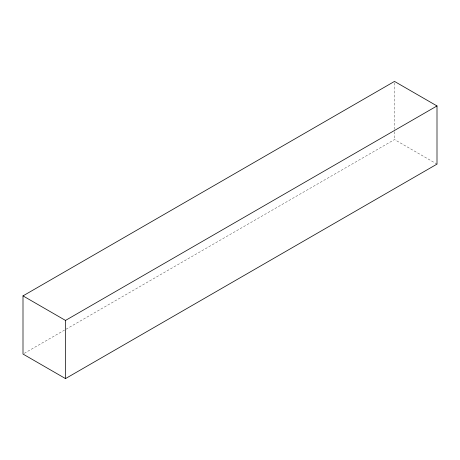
<?xml version="1.0" encoding="UTF-8"?>
<svg xmlns="http://www.w3.org/2000/svg" width="460" height="460" viewBox="0 0 460 460"><rect width="100%" height="100%" fill="white"/><g stroke="black" fill="none" stroke-linecap="round" stroke-linejoin="round"><path stroke-width="0.34" stroke-dasharray="2.3 1.72" d="M24.242 353.337L394.496 139.57L437 164.111M394.496 82.84L394.496 130.956M394.496 131.675L394.496 139.57"/><path stroke-width="0.69" d="M23 295.889L394.496 81.409L437 105.944L437 164.111L65.504 378.591L23 354.056L23 295.889L65.504 320.43L437 105.944M65.504 320.43L65.504 378.591"/></g></svg>
